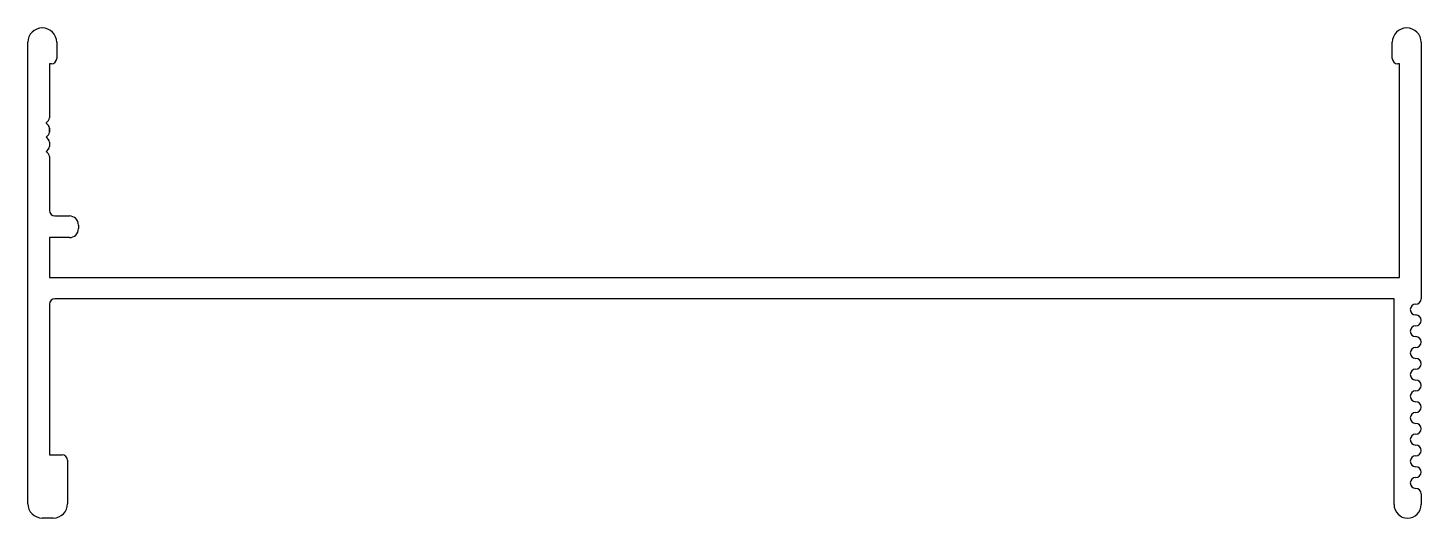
# Model space of a CAD drawing. Extents: x -49 to 49, y 0.7 to 35.1.
import ezdxf

# ---------------------------------------------------------------- set-up
doc = ezdxf.new("R2010")
doc.units = 0
doc.layers.add('1', color=7, linetype='CONTINUOUS')

msp = doc.modelspace()

# ---------------------------------------------------------------- linework, layer by layer
at = {"layer": '1', "color": 7, "linetype": 'CONTINUOUS'}
for p, q in [((-49.035, 1.695), (-49.035, 34.131)), ((-47.003, 34.131), (-47.003, 33)), ((46.927, 33), (46.927, 34.131)), ((48.959, 34.131), (48.959, 16.104)), ((-47.384, 32.619), (-47.511, 32.619)), ((-47.511, 32.619), (-47.511, 28.814)), ((47.435, 32.619), (47.308, 32.619)), ((47.435, 17.604), (47.435, 32.619)), ((-47.584, 28.637), (-47.755, 28.466)), ((-47.755, 28.455), (-47.584, 28.284)), ((-47.511, 28.814), (-47.511, 28.814)), ((-47.584, 27.638), (-47.755, 27.466)), ((-47.755, 27.455), (-47.584, 27.284)), ((-47.511, 28.107), (-47.511, 27.814)), ((-47.511, 27.814), (-47.511, 28.107)), ((-47.511, 28.107), (-47.511, 27.814)), ((-47.511, 27.814), (-47.511, 28.107)), ((-47.511, 28.107), (-47.511, 27.814)), ((-47.584, 26.638), (-47.755, 26.466)), ((-47.511, 27.107), (-47.511, 26.814)), ((-47.755, 26.455), (-47.584, 26.284)), ((-47.511, 26.107), (-47.511, 22.303)), ((-47.13, 21.922), (-46.114, 21.922)), ((-45.479, 21.287), (-45.479, 21.033)), ((-46.114, 20.398), (-47.511, 20.398)), ((-47.511, 20.398), (-47.511, 17.604)), ((-47.511, 17.604), (47.435, 17.604)), ((-47.511, 15.723), (-47.511, 5.124)), ((47.054, 16.104), (-47.13, 16.104)), ((47.054, 1.631), (47.054, 16.104)), ((-47.511, 5.124), (-46.622, 5.124)), ((-46.241, 4.743), (-46.241, 1.695)), ((48.959, 2.388), (48.959, 1.631)), ((-47.257, 0.679), (-48.019, 0.679))]:
    msp.add_line(p, q, dxfattribs=at)
for centre, radius, start, end in [((-48.019, 34.131), 1.016, 0, 180), ((47.943, 34.131), 1.016, 0, 180), ((-47.384, 33), 0.381, 270, 360), ((47.308, 33), 0.381, 180, 270), ((-47.749, 28.461), 0.008, 135, 225), ((-47.761, 28.814), 0.25, 315, 360), ((-47.749, 27.461), 0.008, 135, 225), ((-47.761, 28.107), 0.25, 0, 45), ((-47.761, 27.814), 0.25, 315, 360), ((-47.749, 26.461), 0.008, 135, 225), ((-47.761, 27.107), 0.25, 360, 45), ((-47.761, 26.814), 0.25, 315, 360), ((-47.761, 26.107), 0.25, 0, 45), ((-47.13, 22.303), 0.381, 180, 270), ((-46.114, 21.287), 0.635, 0, 90), ((-46.114, 21.033), 0.635, 270, 0), ((-47.13, 15.723), 0.381, 90, 180), ((48.578, 15.342), 0.381, 90, 270), ((48.578, 16.104), 0.381, 270, 360), ((48.578, 14.58), 0.381, 270, 90), ((48.578, 13.818), 0.381, 90, 270), ((48.578, 13.056), 0.381, 270, 90), ((48.578, 12.294), 0.381, 90, 270), ((48.578, 11.532), 0.381, 270, 90), ((48.578, 10.77), 0.381, 90, 270), ((48.578, 10.008), 0.381, 270, 90), ((48.578, 9.246), 0.381, 90, 270), ((48.578, 8.484), 0.381, 270, 90), ((48.578, 7.722), 0.381, 90, 270), ((48.578, 6.96), 0.381, 270, 90), ((48.578, 6.198), 0.381, 90, 270), ((-46.622, 4.743), 0.381, 360, 90), ((48.578, 4.674), 0.381, 90, 270), ((48.578, 5.436), 0.381, 270, 90), ((48.578, 3.912), 0.381, 270, 90), ((48.578, 3.15), 0.381, 90, 270), ((48.578, 2.388), 0.381, 0, 90), ((-48.019, 1.695), 1.016, 180, 270), ((-47.257, 1.695), 1.016, 270, 360), ((48.006, 1.631), 0.952, 180, 0)]:
    msp.add_arc(centre, radius, start, end, dxfattribs=at)

doc.saveas('drawing.dxf')
